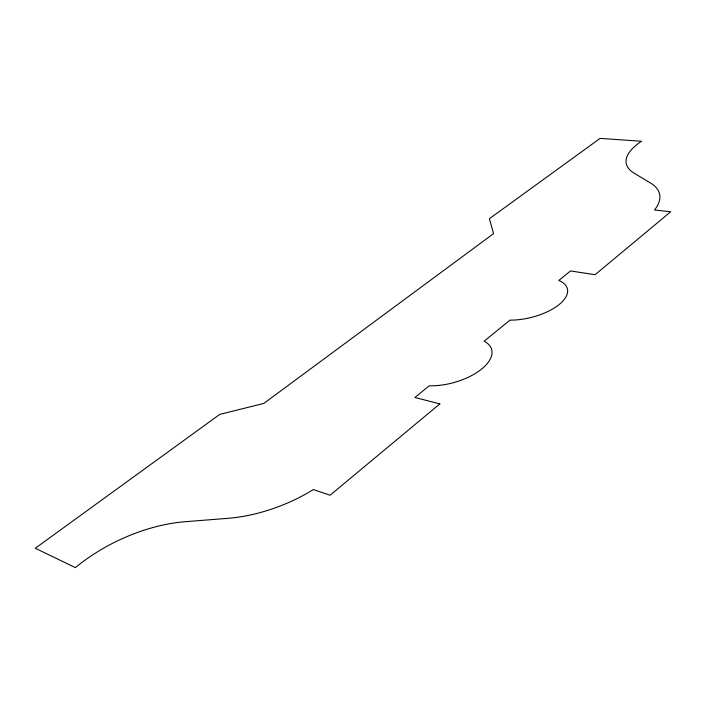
<?xml version="1.0" encoding="UTF-8"?>
<svg xmlns="http://www.w3.org/2000/svg" width="706" height="706" viewBox="0 0 706 706"><rect width="100%" height="100%" fill="white"/><g stroke="black" fill="none" stroke-linecap="round" stroke-linejoin="round"><path stroke-width="1.06" d="M439.856 403.867L330.055 495.25L313.34 489.532A102.52 51.008 -20.6 0 1 227.985 518.319L184.84 521.743A117.964 63.116 -25.8 0 0 75.357 567.624L35.3 548.244L219.787 414.369L263.797 403.435L493.556 233.642L489.382 218.719L600.109 138.376L641.489 141.262A77.739 28.92 -10.3 0 0 634.315 173.305L650.438 182.96A81.252 32.661 -12.2 0 1 654.515 209.991L670.7 211.765L595.079 274.705L570.501 270.945L558.843 280.423A42.969 19.468 -13.3 0 1 559.161 304.515A42.969 19.468 -13.3 0 1 509.988 320.153L484.131 341.175A45.413 21.877 -15.3 0 1 481.686 368.991A45.413 21.877 -15.3 0 1 429.292 385.776L414.881 397.487L439.856 403.867"/></g></svg>
